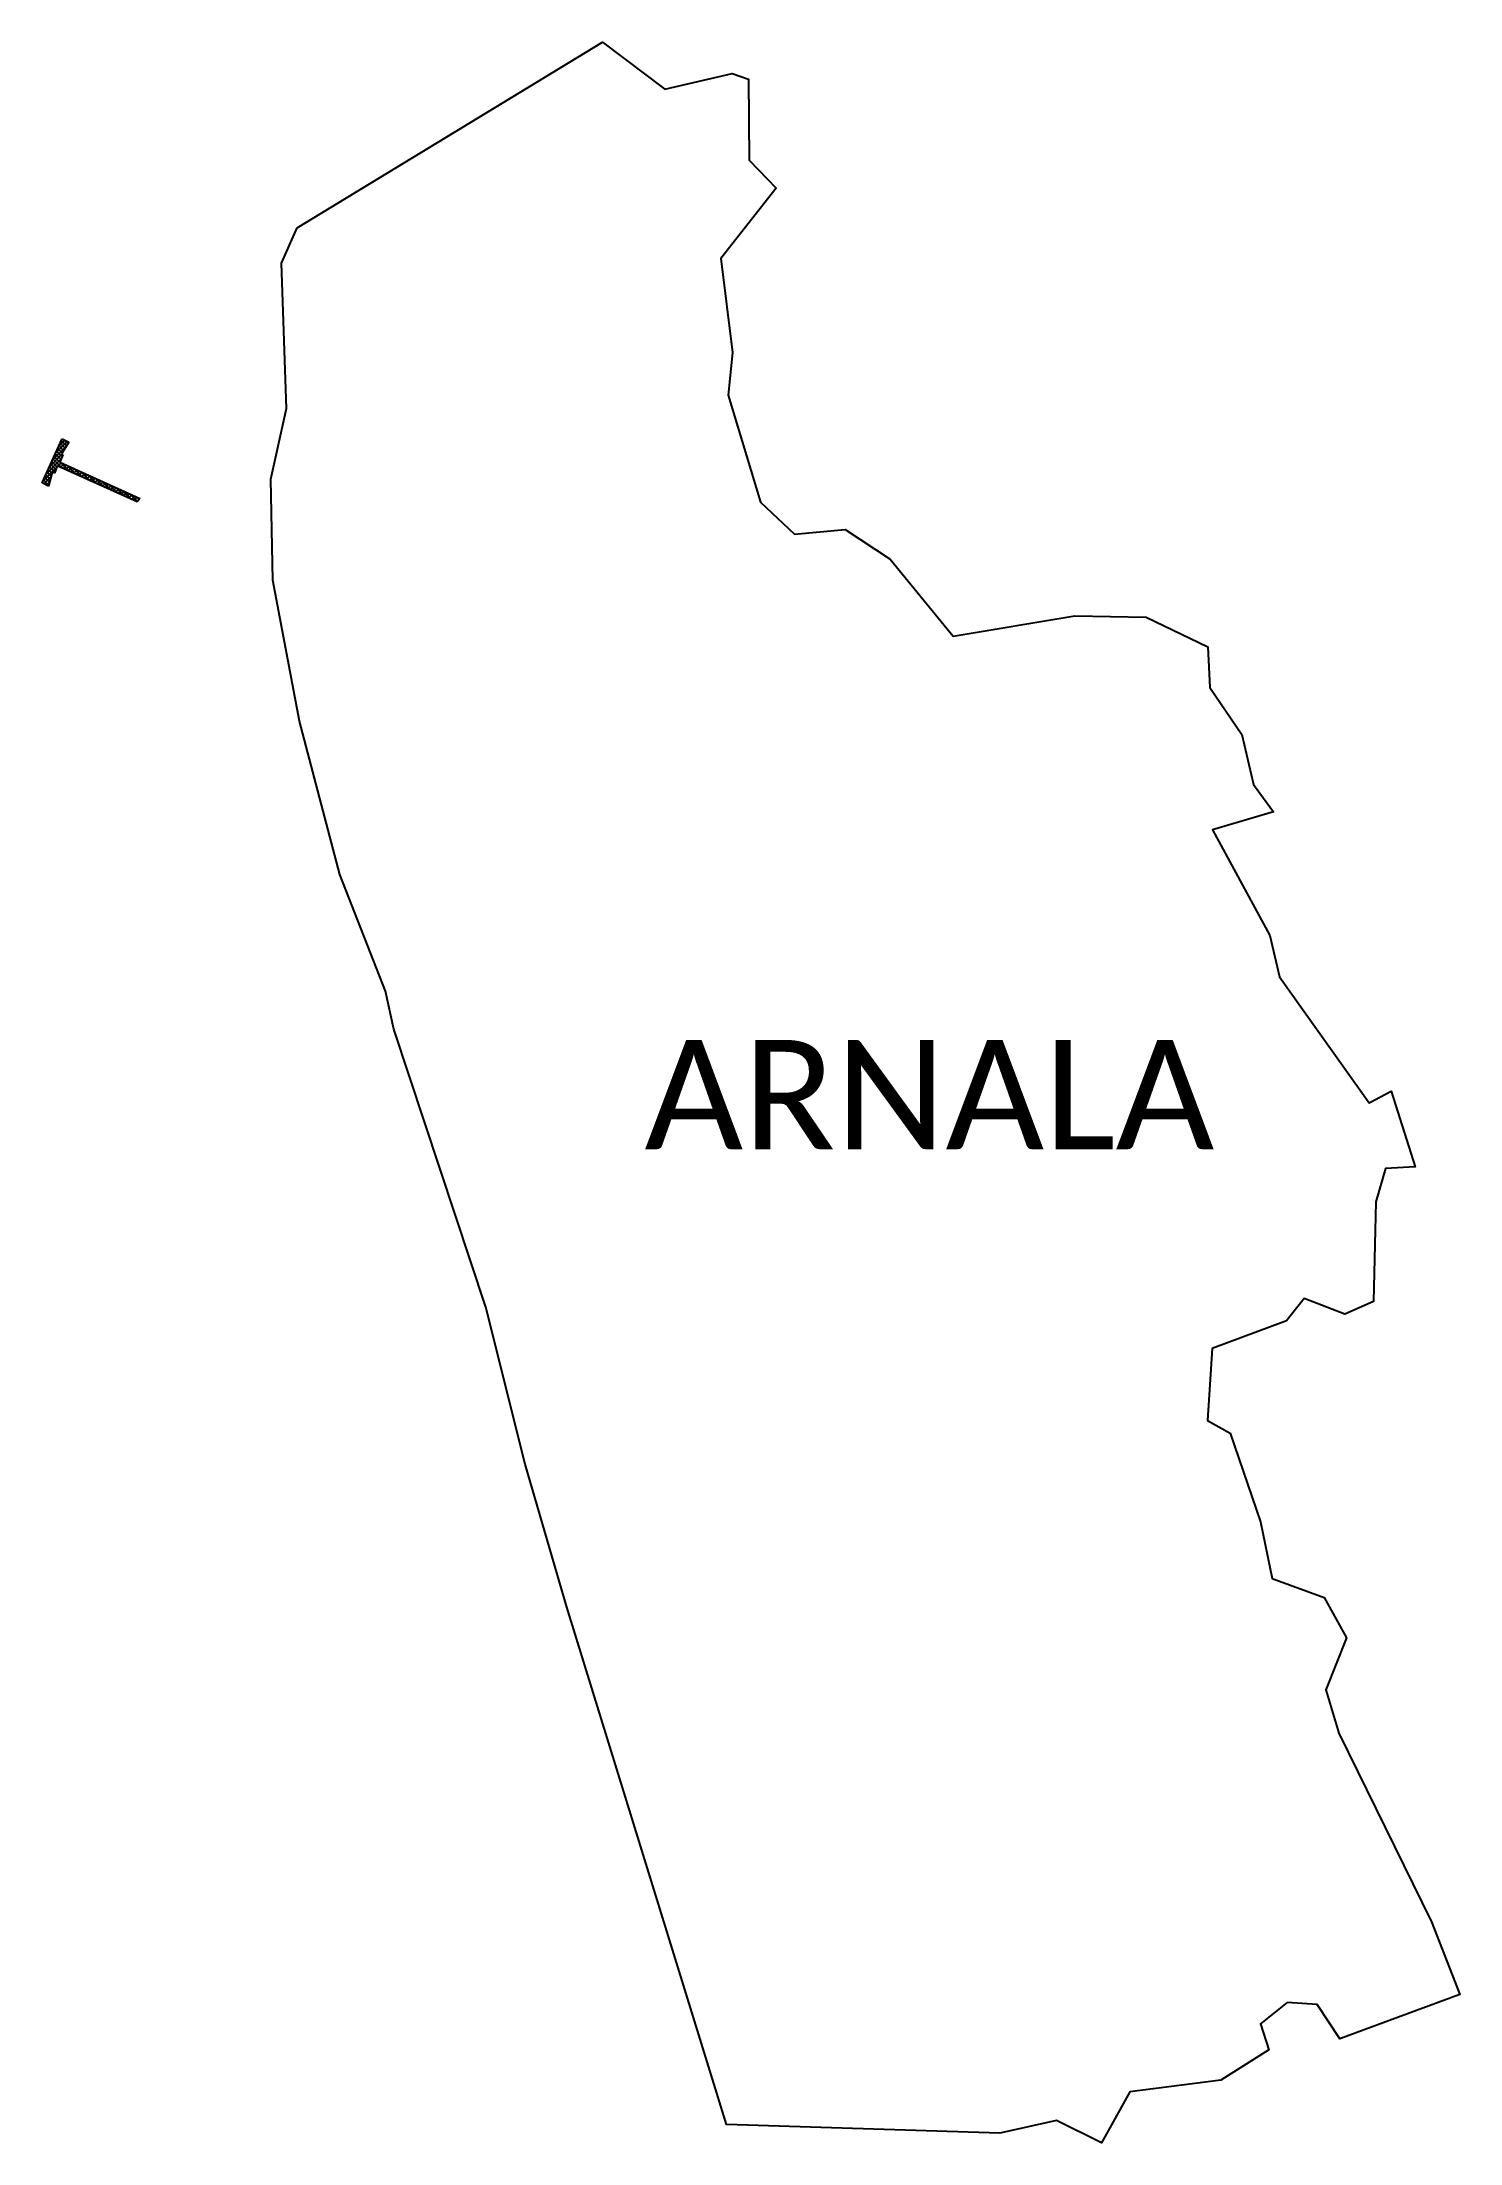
# Model space of a CAD drawing. Header units: metres. Extents: x 263149 to 264818, y 2151577 to 2154051.
import ezdxf

# ---------------------------------------------------------------- set-up
doc = ezdxf.new("R2010")
doc.units = ezdxf.units.M
for name, color, linetype in [('JETTY', 51, 'Continuous'), ('JETTY HATCH', 210, 'Continuous'), ('village', 3, 'Continuous'), ('VILLAGE NAME', 250, 'Continuous')]:
    doc.layers.add(name, color=color, linetype=linetype)
doc.styles.get("Standard").update_dxf_attribs({"font": 'simplex.shx'})

msp = doc.modelspace()

# ---------------------------------------------------------------- linework, layer by layer
at = {"layer": 'JETTY'}
for p, q in [((263148.7, 2153532), (263172.6, 2153583.9)), ((263180.4, 2153579.8), (263171.5, 2153566.1)), ((263172.6, 2153583.9), (263180.4, 2153579.8)), ((263173, 2153564.7), (263169.6, 2153556.1)), ((263169.6, 2153556.1), (263263.9, 2153513.5)), ((263171.5, 2153566.1), (263173, 2153564.7)), ((263156.2, 2153528.1), (263148.7, 2153532)), ((263160.5, 2153544.3), (263156.2, 2153528.1)), ((263163.3, 2153543.3), (263160.5, 2153544.3)), ((263166.6, 2153551.8), (263163.3, 2153543.3)), ((263260.6, 2153509.5), (263166.6, 2153551.8)), ((263263.9, 2153513.5), (263260.6, 2153509.5))]:
    msp.add_line(p, q, dxfattribs=at)
at = {"layer": 'JETTY HATCH', "linetype": 'Continuous'}
for p, q in [((263164.9, 2153567.2), (263178.5, 2153580.8)), ((263168.8, 2153575.6), (263175.5, 2153582.3)), ((263177.6, 2153575.5), (263171.5, 2153581.5)), ((263179.4, 2153578.2), (263174.9, 2153582.7)), ((263153.4, 2153542.2), (263171, 2153559.9)), ((263157.2, 2153550.5), (263172.2, 2153565.5)), ((263166.2, 2153550.9), (263160.2, 2153556.9)), ((263161.1, 2153558.9), (263177.4, 2153575.2)), ((263172.4, 2153549.2), (263161.6, 2153560)), ((263169.7, 2153556.4), (263163, 2153563.1)), ((263171, 2153559.6), (263164.4, 2153566.2)), ((263172.2, 2153562.9), (263165.9, 2153569.2)), ((263167.2, 2153551.5), (263171.1, 2153555.4)), ((263172.3, 2153567.3), (263167.3, 2153572.3)), ((263174, 2153570), (263168.7, 2153575.4)), ((263175.8, 2153572.8), (263170.1, 2153578.5)), ((263180.6, 2153545.5), (263170.3, 2153555.8)), ((263149.7, 2153531.5), (263148.8, 2153532.4)), ((263149.5, 2153533.9), (263166, 2153550.3)), ((263156.5, 2153529.2), (263150.3, 2153535.4)), ((263151, 2153530.8), (263159, 2153538.9)), ((263157.4, 2153532.8), (263151.7, 2153538.5)), ((263158.3, 2153536.3), (263153.1, 2153541.6)), ((263153.9, 2153529.3), (263157.4, 2153532.7)), ((263159.3, 2153539.9), (263154.5, 2153544.7)), ((263160.2, 2153543.4), (263155.9, 2153547.7)), ((263163.7, 2153544.4), (263157.4, 2153550.8)), ((263165, 2153547.7), (263158.8, 2153553.9)), ((263170.3, 2153550.2), (263174.2, 2153554)), ((263173.4, 2153548.8), (263177.3, 2153552.6)), ((263176.5, 2153547.4), (263180.4, 2153551.2)), ((263188.8, 2153541.9), (263178.5, 2153552.1)), ((263179.6, 2153546), (263183.5, 2153549.8)), ((263182.7, 2153544.6), (263186.6, 2153548.4)), ((263185.8, 2153543.2), (263189.7, 2153547)), ((263196.9, 2153538.2), (263186.7, 2153548.4)), ((263188.9, 2153541.8), (263192.8, 2153545.7)), ((263192, 2153540.4), (263195.9, 2153544.3)), ((263205.1, 2153534.5), (263194.9, 2153544.7)), ((263195.1, 2153539), (263198.9, 2153542.9)), ((263198.2, 2153537.6), (263202, 2153541.5)), ((263201.3, 2153536.2), (263205.1, 2153540.1)), ((263213.2, 2153530.8), (263203.1, 2153541)), ((263204.4, 2153534.8), (263208.2, 2153538.7)), ((263207.5, 2153533.4), (263211.3, 2153537.3)), ((263210.6, 2153532), (263214.4, 2153535.9)), ((263221.4, 2153527.2), (263211.3, 2153537.3)), ((263213.7, 2153530.6), (263217.5, 2153534.5)), ((263216.8, 2153529.2), (263220.6, 2153533.1)), ((263229.6, 2153523.5), (263219.5, 2153533.6)), ((263219.9, 2153527.9), (263223.7, 2153531.7)), ((263223, 2153526.5), (263226.8, 2153530.3)), ((263226.1, 2153525.1), (263229.9, 2153528.9)), ((263237.7, 2153519.8), (263227.7, 2153529.9)), ((263229.2, 2153523.7), (263233, 2153527.5)), ((263232.2, 2153522.3), (263236.1, 2153526.1)), ((263235.3, 2153520.9), (263239.2, 2153524.7)), ((263245.9, 2153516.1), (263235.9, 2153526.2)), ((263238.4, 2153519.5), (263242.2, 2153523.3)), ((263241.5, 2153518.1), (263245.3, 2153521.9)), ((263254.1, 2153512.5), (263244, 2153522.5)), ((263244.6, 2153516.7), (263248.4, 2153520.5)), ((263247.7, 2153515.3), (263251.5, 2153519.1)), ((263250.8, 2153513.9), (263254.6, 2153517.7)), ((263261, 2153510), (263252.2, 2153518.8)), ((263253.9, 2153512.5), (263257.7, 2153516.3)), ((263257, 2153511.1), (263260.8, 2153514.9)), ((263260.1, 2153509.7), (263263.7, 2153513.3)), ((263263, 2153512.5), (263260.4, 2153515.1))]:
    msp.add_line(p, q, dxfattribs=at)
at = {"layer": 'village', "flags": 128}
msp.add_lwpolyline([(263430.8, 2153790.7), (263448.9, 2153832)], dxfattribs=at)
at = {"layer": 'village', "color": 3, "true_color": 0x00ff00}
for points in [[(263448.9, 2153832, 0), (263808.4, 2154050.9, 0), (263881.8, 2153995.4, 0), (263961.2, 2154013.7, 0), (263980.5, 2154007.2, 0), (263981, 2153911.9, 0), (264013.1, 2153878.8, 0), (263947.9, 2153795.9, 0), (263961.5, 2153685.3, 0), (263956.3, 2153635.3, 0), (263994.6, 2153509, 0), (264034.5, 2153471.3, 0), (264094, 2153477.1, 0), (264147.2, 2153442.2, 0), (264221.3, 2153351.6, 0), (264364.5, 2153375.3, 0), (264448.4, 2153373.7, 0), (264521.2, 2153338.7, 0), (264523.6, 2153291, 0), (264561.1, 2153235.7, 0), (264575.1, 2153176.9, 0), (264598.4, 2153144.6, 0), (264526.8, 2153123.6, 0), (264594.2, 2152998.9, 0), (264605.7, 2152950.2, 0), (264711.2, 2152802, 0), (264737.1, 2152815.9, 0), (264765.2, 2152726.5, 0), (264730.2, 2152724.6, 0), (264718.9, 2152685.3, 0), (264716.1, 2152568.2, 0), (264682.3, 2152553.2, 0), (264634.4, 2152571.8, 0), (264613.9, 2152545.5, 0), (264526.1, 2152512.8, 0), (264520.7, 2152427.9, 0), (264547.4, 2152413.3, 0), (264583.3, 2152308.8, 0), (264596.8, 2152242.2, 0), (264658, 2152219.7, 0), (264684.5, 2152172.2, 0), (264659.9, 2152110.8, 0), (264675.2, 2152059.8, 0)], [(264675.2, 2152059.8, 0), (264784.3, 2151837.8, 0), (264818, 2151752.4, 0), (264676.5, 2151700, 0), (264649.8, 2151740.4, 0), (264614.6, 2151742.9, 0), (264583.3, 2151717.8, 0), (264592.8, 2151687.2, 0), (264536.4, 2151651.4, 0), (264429.2, 2151637.6, 0), (264396.1, 2151577.5, 0), (264342.8, 2151604.1, 0), (264276.3, 2151588.9, 0), (263954.4, 2151599.2, 0), (263766.4, 2152208.3, 0), (263717.5, 2152376.5, 0), (263671.3, 2152561.5, 0), (263562.9, 2152888.7, 0), (263552.9, 2152933.4, 0), (263499.3, 2153070.9, 0), (263451.7, 2153251.2, 0), (263420.6, 2153417.2, 0), (263418, 2153536.1, 0), (263436.4, 2153619.3, 0), (263430.8, 2153790.7, 0)]]:
    msp.add_polyline3d(points, dxfattribs=at)

# ---------------------------------------------------------------- texts
at = {"layer": 'VILLAGE NAME', "insert": (263858, 2152876.1), "char_height": 128.647, "attachment_point": 1}
msp.add_mtext_dynamic_manual_height_columns('{\\fCalibri|b0|i0|c0|p34;ARNALA}', width=737.615, gutter_width=643.2, heights=[0], dxfattribs=at)

doc.saveas('drawing.dxf')
